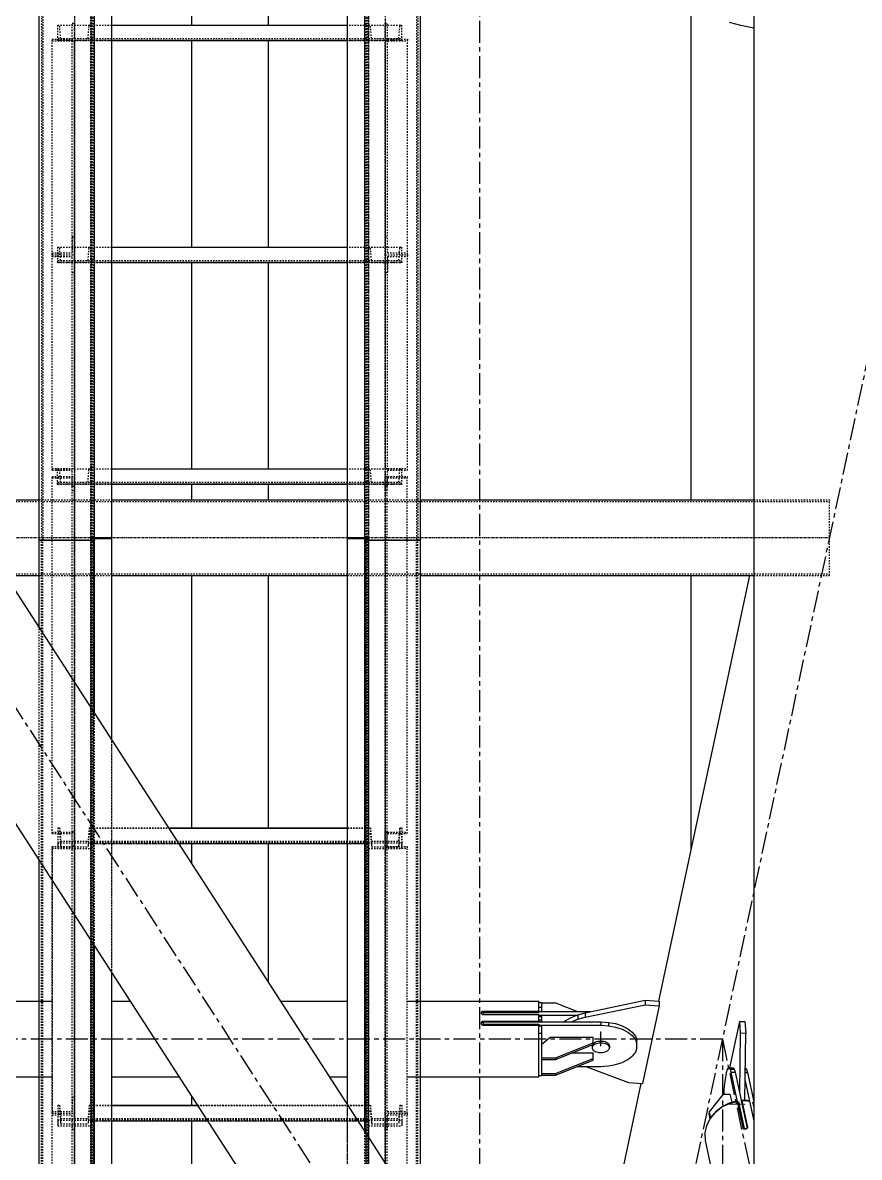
# Model space of a CAD drawing. Header units: millimetres. Extents: x 5143 to 30813, y 232 to 21408.
# Drawn here: x 23090.4 to 23391.9, y 16927.6 to 17336.7 of the extents above; entities that cross this region are included whole.
import ezdxf

# ---------------------------------------------------------------- set-up
doc = ezdxf.new("R2010")
doc.units = ezdxf.units.MM
doc.header["$LTSCALE"] = 0.25
for name, pattern in [('CENTER', [50.8, 31.75, -6.35, 6.35, -6.35]), ('XKITLINE00', [0]), ('XKITLINE02', [4, 2, -2]), ('XKITLINE03', [6, 3, -1, 1, -1])]:
    doc.linetypes.add(name, pattern=pattern)

msp = doc.modelspace()

# ---------------------------------------------------------------- linework, layer by layer
at = {"color": 8, "linetype": 'CENTER'}
for p, q in [((23255, 18543.85), (23255, 16877.2)), ((22900, 17380.27), (23430, 16560.27)), ((23430, 17380.27), (23255, 16560.27)), ((23298.7, 16967.8), (23298.7, 16972.75)), ((23342.5, 16970.27), (22987.5, 16970.27)), ((23342.5, 16970.27), (23342.5, 16150.27)), ((23342.5, 16970.27), (23430, 16560.27)), ((23344.53, 16946.86), (23350.48, 16946.73))]:
    msp.add_line(p, q, dxfattribs=at)
at = {"color": 1, "linetype": 'XKITLINE03'}
for p, q in [((23115, 17151.06), (23115, 17630.24)), ((23214.97, 17630.24), (23214.97, 17151.06)), ((23220.98, 17361.99), (23220.98, 17146.24)), ((23109, 17360), (23109, 17146.24)), ((23227, 17330.28), (23103, 17330.28)), ((23109.02, 17253.03), (23109.02, 17330.11)), ((23221, 17330.11), (23221, 17253.03)), ((23227, 17250.28), (23103, 17250.28)), ((23109.02, 17175.94), (23109.02, 17253.03)), ((23221, 17253.03), (23221, 17175.94)), ((23109, 17044.87), (23109, 17173.03)), ((23220.98, 17173.03), (23220.98, 17044.87)), ((23226.97, 17170.28), (23102.97, 17170.28)), ((22948.9, 17151.06), (23381.07, 17151.06)), ((23109, 17151.1), (23109, 16086.72)), ((23115, 16090.89), (23115, 17151.06)), ((23214.97, 17151.06), (23215, 16090.89)), ((23220.98, 17151.1), (23220.98, 16086.72)), ((23109, 16943.49), (23109, 17039.06)), ((23115, 17040.95), (23115, 17038.91)), ((23115, 17040.73), (23214.98, 17040.73)), ((23214.98, 17038.91), (23214.98, 17040.95)), ((23220.98, 17039.06), (23220.98, 16943.49)), ((23109, 16844.9), (23109, 16943.49)), ((23220.98, 16943.49), (23220.98, 16844.9)), ((23115, 16940.96), (23115, 16938.93)), ((23115, 16940.74), (23214.98, 16940.74)), ((23214.98, 16938.93), (23214.98, 16940.96))]:
    msp.add_line(p, q, dxfattribs=at)
at = {"color": 3, "linetype": 'XKITLINE02'}
for p, q in [((23115.85, 17151.06), (23115.85, 17630.24)), ((23214.12, 17151.06), (23214.12, 17630.24)), ((23115, 17151.06), (23115, 17403.13)), ((23122.5, 17151.06), (23122.5, 17403.13)), ((23207.47, 17151.06), (23207.47, 17403.13)), ((23214.97, 17151.06), (23214.97, 17403.13)), ((23115.45, 17150.24), (23115.45, 17360.74)), ((23213.68, 17150.17), (23213.68, 17361.59)), ((23214.53, 17150.24), (23214.53, 17360.74)), ((23114.92, 17150.18), (23114.92, 17360.21)), ((23215.06, 17150.18), (23215.06, 17360.21)), ((23097.15, 17342.44), (23097.15, 17150.24)), ((23097.68, 17342.97), (23097.68, 17150.18)), ((23232.3, 17342.97), (23232.3, 17150.18)), ((23232.83, 17342.44), (23232.83, 17150.24)), ((23108.22, 17253.67), (23108.22, 17336.51)), ((23108.22, 17336.51), (23109.02, 17336.51)), ((23109.02, 17253.03), (23109.02, 17336.51)), ((23221, 17330.11), (23221, 17336.51)), ((23221, 17336.51), (23221.8, 17336.51)), ((23221.8, 17330.75), (23221.8, 17336.51)), ((23103, 17335.78), (23227, 17335.78)), ((23103, 17335.78), (23122.5, 17335.78)), ((23103, 17330.28), (23103, 17335.78)), ((23103, 17330.28), (23103, 17335.78)), ((23103, 17335.78), (23103.68, 17335.78)), ((23104.06, 17330.98), (23103.68, 17335.78)), ((23113.93, 17330.98), (23114.32, 17335.78)), ((23114.32, 17335.78), (23115, 17335.78)), ((23115, 17330.28), (23115, 17335.78)), ((23215, 17330.28), (23215, 17335.78)), ((23215, 17335.78), (23215.68, 17335.78)), ((23216.06, 17330.98), (23215.68, 17335.78)), ((23225.94, 17330.98), (23226.32, 17335.78)), ((23226.32, 17335.78), (23227, 17335.78)), ((23227, 17330.28), (23227, 17335.78)), ((23227, 17330.28), (23227, 17335.78)), ((23101.02, 17253.03), (23101.02, 17330.75)), ((23101.02, 17330.75), (23108.22, 17330.75)), ((23101.02, 17330.11), (23109.02, 17330.11)), ((23103, 17330.98), (23227, 17330.98)), ((23103, 17330.28), (23227, 17330.28)), ((23103, 17330.28), (23122.5, 17330.28)), ((23103, 17330.28), (23115, 17330.28)), ((23104.06, 17330.98), (23113.93, 17330.98)), ((23215, 17330.28), (23227, 17330.28)), ((23216.06, 17330.98), (23225.94, 17330.98)), ((23221, 17253.03), (23221, 17330.98)), ((23221, 17330.11), (23229, 17330.11)), ((23221.8, 17253.67), (23221.8, 17330.98)), ((23221.8, 17330.75), (23229, 17330.75)), ((23229, 17330.75), (23229, 17330.11)), ((23229, 17253.03), (23229, 17330.75)), ((23108.22, 17259.42), (23109.02, 17259.42)), ((23108.22, 17259.42), (23108.22, 17253.67)), ((23109.02, 17259.42), (23109.02, 17253.03)), ((23221, 17259.42), (23221.8, 17259.42)), ((23103, 17255.78), (23227, 17255.78)), ((23103, 17255.78), (23122.5, 17255.78)), ((23103, 17250.28), (23103, 17255.78)), ((23103, 17250.28), (23103, 17255.78)), ((23103, 17255.78), (23103.68, 17255.78)), ((23104.06, 17250.98), (23103.68, 17255.78)), ((23113.93, 17250.98), (23114.32, 17255.78)), ((23114.32, 17255.78), (23115, 17255.78)), ((23115, 17250.28), (23115, 17255.78)), ((23215, 17250.28), (23215, 17255.78)), ((23215, 17255.78), (23215.68, 17255.78)), ((23216.06, 17250.98), (23215.68, 17255.78)), ((23225.94, 17250.98), (23226.32, 17255.78)), ((23226.32, 17255.78), (23227, 17255.78)), ((23227, 17250.28), (23227, 17255.78)), ((23227, 17250.28), (23227, 17255.78)), ((23101.02, 17253.67), (23108.22, 17253.67)), ((23101.02, 17253.67), (23101.02, 17253.03)), ((23101.02, 17175.3), (23101.02, 17253.03)), ((23101.02, 17253.03), (23109.02, 17253.03)), ((23101.02, 17253.03), (23109.02, 17253.03)), ((23101.02, 17252.39), (23108.22, 17252.39)), ((23103, 17250.98), (23227, 17250.98)), ((23103, 17250.28), (23227, 17250.28)), ((23103, 17250.28), (23122.5, 17250.28)), ((23103, 17250.28), (23115, 17250.28)), ((23104.06, 17250.98), (23113.93, 17250.98)), ((23108.22, 17169.54), (23108.22, 17252.39)), ((23109.02, 17169.54), (23109.02, 17253.03)), ((23215, 17250.28), (23227, 17250.28)), ((23216.06, 17250.98), (23225.94, 17250.98)), ((23221, 17246.63), (23221, 17253.03)), ((23221, 17253.03), (23229, 17253.03)), ((23221, 17253.03), (23229, 17253.03)), ((23221, 17169.54), (23221, 17250.98)), ((23221.8, 17253.67), (23229, 17253.67)), ((23221.8, 17252.39), (23221.8, 17246.63)), ((23221.8, 17252.39), (23229, 17252.39)), ((23221.8, 17169.54), (23221.8, 17252.39)), ((23229, 17253.03), (23229, 17252.39)), ((23229, 17175.3), (23229, 17253.03)), ((23108.22, 17246.63), (23109.02, 17246.63)), ((23221, 17246.63), (23221.8, 17246.63)), ((23101, 17044.38), (23101, 17173.03)), ((23101, 17173.03), (23109, 17173.03)), ((23101, 17172.54), (23108.2, 17172.54)), ((23101.02, 17175.94), (23101.02, 17175.3)), ((23101.02, 17175.94), (23109.02, 17175.94)), ((23101.02, 17175.3), (23108.22, 17175.3)), ((23102.97, 17175.78), (23226.97, 17175.78)), ((23102.97, 17175.78), (23122.5, 17175.78)), ((23102.97, 17170.28), (23102.97, 17175.78)), ((23102.97, 17170.28), (23102.97, 17175.78)), ((23102.97, 17175.78), (23103.65, 17175.78)), ((23104.03, 17170.98), (23103.65, 17175.78)), ((23108.2, 17039.92), (23108.2, 17172.54)), ((23108.22, 17169.54), (23108.22, 17175.3)), ((23109, 17039.92), (23109, 17173.03)), ((23109.02, 17169.54), (23109.02, 17175.94)), ((23113.9, 17170.98), (23114.29, 17175.78)), ((23114.29, 17175.78), (23114.97, 17175.78)), ((23114.97, 17170.28), (23114.97, 17175.78)), ((23214.97, 17170.28), (23214.97, 17175.78)), ((23214.97, 17175.78), (23215.65, 17175.78)), ((23216.03, 17170.98), (23215.65, 17175.78)), ((23220.98, 17168.08), (23220.98, 17173.03)), ((23220.98, 17173.03), (23228.98, 17173.03)), ((23221, 17175.94), (23229, 17175.94)), ((23221.78, 17168.08), (23221.78, 17172.54)), ((23221.78, 17172.54), (23228.98, 17172.54)), ((23221.8, 17175.3), (23229, 17175.3)), ((23225.91, 17170.98), (23226.29, 17175.78)), ((23226.29, 17175.78), (23226.97, 17175.78)), ((23226.97, 17170.28), (23226.97, 17175.78)), ((23226.97, 17170.28), (23226.97, 17175.78)), ((23228.98, 17173.03), (23228.98, 17172.54)), ((23228.98, 17044.38), (23228.98, 17173.03)), ((23102.97, 17170.98), (23226.97, 17170.98)), ((23102.97, 17170.28), (23226.97, 17170.28)), ((23102.97, 17170.28), (23122.5, 17170.28)), ((23102.97, 17170.28), (23114.97, 17170.28)), ((23104.03, 17170.98), (23113.9, 17170.98)), ((23108.22, 17169.54), (23109.02, 17169.54)), ((23214.97, 17170.28), (23226.97, 17170.28)), ((23216.03, 17170.98), (23225.91, 17170.98)), ((23220.98, 17039.92), (23220.98, 17170.98)), ((23221, 17169.54), (23221.8, 17169.54)), ((23221.78, 17039.92), (23221.78, 17171.39)), ((23096.3, 17164.71), (23122.5, 17164.71)), ((23108.2, 17168.08), (23109, 17168.08)), ((23207.47, 17164.71), (23233.68, 17164.71)), ((23220.98, 17168.08), (23221.78, 17168.08)), ((23353.8, 17164.71), (23381.07, 17164.71)), ((23381.07, 17137.41), (23381.07, 17164.71)), ((23381.07, 17164.71), (23381.07, 17164.37)), ((22948.9, 17164.11), (23381.07, 17164.11)), ((23096.3, 17150.24), (23096.3, 17150.17)), ((23096.3, 17150.24), (23097.15, 17150.24)), ((23096.3, 17150.17), (23096.3, 17150.24)), ((23096.3, 17150.24), (23097.15, 17150.24)), ((23097.15, 17150.24), (23097.68, 17150.18)), ((23097.15, 16090.12), (23097.15, 17150.24)), ((23097.15, 17150.24), (23097.68, 17150.18)), ((23097.68, 17150.18), (23114.92, 17150.18)), ((23097.68, 16090.06), (23097.68, 17150.18)), ((23097.68, 17150.18), (23114.92, 17150.18)), ((23114.92, 17150.18), (23115.45, 17150.24)), ((23114.92, 17150.18), (23115.45, 17150.24)), ((23114.92, 16090.06), (23114.92, 17150.18)), ((23115, 16090.89), (23115, 17151.06)), ((23115, 17151.06), (23122.5, 17151.06)), ((23115, 17151.06), (23115, 17150.7)), ((23115, 17151.06), (23116.3, 17151.06)), ((23115, 16090.52), (23115, 17150.7)), ((23115, 17150.7), (23116.3, 17150.7)), ((23115.45, 17150.24), (23116.3, 17150.24)), ((23115.45, 16090.12), (23115.45, 17150.24)), ((23115.45, 17150.24), (23116.3, 17150.24)), ((23115.85, 16090.86), (23115.85, 17151.04)), ((23115.85, 17151.04), (23115.85, 17150.72)), ((23115.85, 17151.04), (23116.3, 17151.04)), ((23115.85, 16090.55), (23115.85, 17150.72)), ((23115.85, 17150.72), (23116.3, 17150.72)), ((23116.3, 17150.24), (23116.3, 17150.17)), ((23116.3, 17150.17), (23116.3, 17150.24)), ((23122.5, 17151.05), (23122.5, 17151.06)), ((23122.5, 17151.06), (23122.5, 17151.05)), ((23122.5, 17150.7), (23122.5, 17150.72)), ((23122.5, 17150.7), (23122.5, 17150.72)), ((23122.5, 16090.87), (23122.5, 17150.72)), ((23207.47, 17150.72), (23207.46, 17150.7)), ((23207.47, 17151.06), (23207.47, 17151.05)), ((23207.47, 17151.06), (23214.97, 17151.06)), ((23207.5, 16090.89), (23207.47, 17151.06)), ((23207.47, 17151.06), (23214.97, 17151.06)), ((23207.5, 16090.54), (23207.47, 17150.72)), ((23207.5, 16090.87), (23207.47, 17150.72)), ((23213.68, 17151.04), (23214.12, 17151.04)), ((23213.68, 17150.72), (23214.12, 17150.73)), ((23213.68, 17150.7), (23214.96, 17150.7)), ((23213.68, 17150.24), (23213.68, 17150.17)), ((23213.68, 17150.24), (23214.53, 17150.24)), ((23213.68, 17150.24), (23213.68, 17150.17)), ((23213.68, 17150.24), (23214.53, 17150.24)), ((23214.12, 17151.04), (23214.12, 17150.73)), ((23214.15, 16090.86), (23214.12, 17151.04)), ((23214.15, 16090.55), (23214.12, 17150.73)), ((23214.53, 17150.24), (23215.06, 17150.18)), ((23214.53, 16090.12), (23214.53, 17150.24)), ((23214.53, 17150.24), (23215.06, 17150.18)), ((23214.97, 17151.06), (23214.96, 17150.7)), ((23215, 16090.52), (23214.96, 17150.7)), ((23215, 16090.89), (23214.97, 17151.06)), ((23215.06, 17150.18), (23232.3, 17150.18)), ((23215.06, 16090.06), (23215.06, 17150.18)), ((23215.06, 17150.18), (23232.3, 17150.18)), ((23232.3, 17150.18), (23232.83, 17150.24)), ((23232.3, 17150.18), (23232.83, 17150.24)), ((23232.3, 16090.06), (23232.3, 17150.18)), ((23232.83, 17150.24), (23233.68, 17150.24)), ((23232.83, 16090.12), (23232.83, 17150.24)), ((23232.83, 17150.24), (23233.68, 17150.24)), ((23233.68, 17150.24), (23233.68, 17150.17)), ((23233.68, 17150.17), (23233.68, 17150.24)), ((22948.9, 17138.01), (23381.07, 17138.01)), ((23096.3, 17137.41), (23122.5, 17137.41)), ((23207.47, 17137.41), (23233.68, 17137.41)), ((23353.8, 17137.41), (23381.07, 17137.41)), ((23096.3, 17034.66), (23096.3, 17118.52)), ((23116.3, 17003.71), (23116.3, 17087.58)), ((23122.5, 16994.12), (23122.5, 17077.99)), ((23103, 17046.44), (23103.68, 17046.44)), ((23103, 17046.44), (23103, 17040.95)), ((23103, 17046.44), (23103, 17044.41)), ((23103.68, 17046.44), (23104.06, 17041.64)), ((23103.68, 17046.44), (23103.68, 17044.41)), ((23114.32, 17046.44), (23113.93, 17041.64)), ((23114.32, 17046.44), (23115, 17046.44)), ((23114.32, 17046.44), (23114.32, 17044.41)), ((23115, 17040.73), (23115, 17046.44)), ((23115, 17046.44), (23142.89, 17046.44)), ((23115, 17046.44), (23115, 17040.95)), ((23115, 17046.44), (23115, 17044.41)), ((23115, 17046.43), (23142.89, 17046.43)), ((23115, 17046.24), (23143.02, 17046.24)), ((23115, 17046.23), (23143.03, 17046.23)), ((23207.47, 17046.44), (23214.98, 17046.44)), ((23207.47, 17046.43), (23214.98, 17046.43)), ((23207.47, 17046.24), (23214.98, 17046.24)), ((23207.47, 17046.23), (23214.98, 17046.23)), ((23214.98, 17040.73), (23214.98, 17046.44)), ((23214.98, 17046.44), (23214.98, 17044.41)), ((23214.98, 17046.44), (23214.98, 17040.95)), ((23214.98, 17046.44), (23215.66, 17046.44)), ((23215.66, 17046.44), (23215.66, 17044.41)), ((23215.66, 17046.44), (23216.04, 17041.64)), ((23225.92, 17041.64), (23226.3, 17046.44)), ((23226.3, 17046.44), (23226.3, 17044.41)), ((23226.3, 17046.44), (23226.98, 17046.44)), ((23226.98, 17046.44), (23226.98, 17044.41)), ((23226.98, 17046.44), (23226.98, 17040.95)), ((23101, 17044.87), (23109, 17044.87)), ((23101, 17044.38), (23108.2, 17044.38)), ((23103, 17044.41), (23103.68, 17044.41)), ((23103, 17044.41), (23103, 17038.91)), ((23103.68, 17044.41), (23104.06, 17039.61)), ((23104.06, 17041.64), (23113.93, 17041.64)), ((23104.06, 17041.64), (23104.06, 17039.61)), ((23108.2, 16944.08), (23108.2, 17044.96)), ((23108.2, 17044.96), (23109, 17044.96)), ((23109, 16943.49), (23109, 17044.96)), ((23114.32, 17044.41), (23113.93, 17039.61)), ((23113.93, 17041.64), (23113.93, 17039.61)), ((23114.32, 17044.41), (23115, 17044.41)), ((23115, 17044.41), (23115, 17038.91)), ((23115, 17041.63), (23214.98, 17041.63)), ((23214.98, 17044.41), (23214.98, 17038.91)), ((23214.98, 17044.41), (23215.66, 17044.41)), ((23215.66, 17044.41), (23216.04, 17039.61)), ((23216.04, 17041.64), (23216.04, 17039.61)), ((23216.04, 17041.64), (23225.92, 17041.64)), ((23220.98, 17039.06), (23220.98, 17044.96)), ((23220.98, 17044.96), (23221.78, 17044.96)), ((23220.98, 16943.49), (23220.98, 17044.96)), ((23220.98, 17044.87), (23228.98, 17044.87)), ((23221.78, 17039.65), (23221.78, 17044.96)), ((23221.78, 16944.08), (23221.78, 17044.96)), ((23221.78, 17044.38), (23228.98, 17044.38)), ((23225.92, 17039.61), (23226.3, 17044.41)), ((23225.92, 17041.64), (23225.92, 17039.61)), ((23226.3, 17044.41), (23226.98, 17044.41)), ((23226.98, 17038.91), (23226.98, 17044.41)), ((23101, 16943.49), (23101, 17039.65)), ((23101, 17039.65), (23101, 16944.08)), ((23101, 17039.65), (23108.2, 17039.65)), ((23101, 17039.06), (23109, 17039.06)), ((23103, 17040.95), (23115, 17040.95)), ((23103, 17040.95), (23103, 17038.91)), ((23103, 17038.91), (23115, 17038.91)), ((23104.06, 17039.61), (23113.93, 17039.61)), ((23108.2, 17039.92), (23109, 17039.92)), ((23115, 17041.45), (23214.98, 17041.45)), ((23115, 17040.95), (23214.98, 17040.95)), ((23115, 17040.95), (23115, 17038.91)), ((23115, 17040.73), (23146.58, 17040.73)), ((23207.47, 17040.73), (23214.98, 17040.73)), ((23214.98, 17040.95), (23214.98, 17038.91)), ((23214.98, 17040.95), (23226.98, 17040.95)), ((23214.98, 17038.91), (23226.98, 17038.91)), ((23216.04, 17039.61), (23225.92, 17039.61)), ((23220.98, 17039.92), (23221.78, 17039.92)), ((23220.98, 17039.06), (23228.98, 17039.06)), ((23221.78, 17039.65), (23228.98, 17039.65)), ((23226.98, 17040.95), (23226.98, 17038.91)), ((23228.98, 17039.65), (23228.98, 17039.06)), ((23228.98, 16943.49), (23228.98, 17039.65)), ((23108.2, 16949.4), (23109, 16949.4)), ((23108.2, 16949.4), (23108.2, 16944.08)), ((23220.98, 16949.4), (23221.78, 16949.4)), ((23101, 16944.08), (23108.2, 16944.08)), ((23101, 16844.33), (23101, 16943.49)), ((23101, 16943.49), (23109, 16943.49)), ((23101, 16943.49), (23109, 16943.49)), ((23103, 16946.46), (23103.68, 16946.46)), ((23103, 16946.46), (23103, 16940.96)), ((23103, 16946.46), (23103, 16944.42)), ((23103, 16944.42), (23103.68, 16944.42)), ((23103, 16944.42), (23103, 16938.93)), ((23103.68, 16946.46), (23104.06, 16941.66)), ((23103.68, 16946.46), (23103.68, 16944.42)), ((23103.68, 16944.42), (23104.06, 16939.63)), ((23109, 16839.18), (23109, 16943.49)), ((23114.32, 16946.46), (23113.93, 16941.66)), ((23114.32, 16944.42), (23113.93, 16939.63)), ((23114.32, 16946.46), (23115, 16946.46)), ((23114.32, 16946.46), (23114.32, 16944.42)), ((23114.32, 16944.42), (23115, 16944.42)), ((23115, 16940.74), (23115, 16946.46)), ((23115, 16946.46), (23122.5, 16946.46)), ((23115, 16946.46), (23115, 16940.96)), ((23115, 16946.46), (23115, 16944.42)), ((23115, 16946.45), (23122.5, 16946.45)), ((23115, 16946.25), (23122.5, 16946.25)), ((23115, 16946.24), (23122.5, 16946.24)), ((23115, 16944.42), (23115, 16938.93)), ((23153.3, 16946.46), (23214.98, 16946.46)), ((23153.31, 16946.45), (23214.98, 16946.45)), ((23153.44, 16946.25), (23214.98, 16946.25)), ((23153.44, 16946.24), (23214.98, 16946.24)), ((23207.47, 16862.65), (23207.47, 16946.52)), ((23214.98, 16940.74), (23214.98, 16946.46)), ((23214.98, 16946.46), (23214.98, 16944.42)), ((23214.98, 16946.46), (23214.98, 16940.96)), ((23214.98, 16946.46), (23215.66, 16946.46)), ((23214.98, 16944.42), (23214.98, 16938.93)), ((23214.98, 16944.42), (23215.66, 16944.42)), ((23215.66, 16946.46), (23215.66, 16944.42)), ((23215.66, 16946.46), (23216.04, 16941.66)), ((23215.66, 16944.42), (23216.04, 16939.63)), ((23220.98, 16937.77), (23220.98, 16943.49)), ((23220.98, 16943.49), (23228.98, 16943.49)), ((23220.98, 16943.49), (23228.98, 16943.49)), ((23221.78, 16944.08), (23228.98, 16944.08)), ((23226.3, 16946.46), (23225.92, 16941.66)), ((23226.3, 16944.42), (23225.92, 16939.63)), ((23226.3, 16946.46), (23226.3, 16944.42)), ((23226.3, 16946.46), (23226.98, 16946.46)), ((23226.3, 16944.42), (23226.98, 16944.42)), ((23226.98, 16946.46), (23226.98, 16944.42)), ((23226.98, 16946.46), (23226.98, 16940.96)), ((23226.98, 16944.42), (23226.98, 16938.93)), ((23228.98, 16943.49), (23228.98, 16942.92)), ((23228.98, 16844.33), (23228.98, 16943.49)), ((23101, 16942.92), (23108.2, 16942.92)), ((23103, 16940.96), (23115, 16940.96)), ((23103, 16940.96), (23103, 16938.93)), ((23104.06, 16941.66), (23113.93, 16941.66)), ((23104.06, 16941.66), (23104.06, 16939.63)), ((23104.06, 16939.63), (23113.93, 16939.63)), ((23108.2, 16839.18), (23108.2, 16942.92)), ((23113.93, 16941.66), (23113.93, 16939.63)), ((23115, 16941.64), (23214.98, 16941.64)), ((23115, 16941.46), (23214.98, 16941.46)), ((23115, 16940.96), (23214.98, 16940.96)), ((23115, 16940.96), (23115, 16938.93)), ((23115, 16940.74), (23122.5, 16940.74)), ((23157, 16940.74), (23214.98, 16940.74)), ((23214.98, 16940.96), (23214.98, 16938.93)), ((23214.98, 16940.96), (23226.98, 16940.96)), ((23216.04, 16941.66), (23216.04, 16939.63)), ((23216.04, 16941.66), (23225.92, 16941.66)), ((23216.04, 16939.63), (23225.92, 16939.63)), ((23220.98, 16839.18), (23220.98, 16941.4)), ((23221.78, 16942.92), (23221.78, 16937.77)), ((23221.78, 16942.92), (23228.98, 16942.92)), ((23221.78, 16839.18), (23221.78, 16942.92)), ((23225.92, 16941.66), (23225.92, 16939.63)), ((23226.98, 16940.96), (23226.98, 16938.93)), ((23103, 16938.93), (23115, 16938.93)), ((23108.2, 16937.77), (23109, 16937.77)), ((23213.68, 16853.05), (23213.68, 16936.92)), ((23214.98, 16938.93), (23226.98, 16938.93)), ((23220.98, 16937.77), (23221.78, 16937.77))]:
    msp.add_line(p, q, dxfattribs=at)
at = {"color": 7, "linetype": 'XKITLINE00'}
for p, q in [((23116.3, 17150.17), (23116.3, 17357.43)), ((23122.5, 17151.06), (23122.5, 17357.43)), ((23207.47, 17151.06), (23207.47, 17357.43)), ((23213.68, 17150.17), (23213.68, 17357.43)), ((23096.3, 17150.17), (23096.3, 17341.59)), ((23233.68, 17150.17), (23233.68, 17341.59)), ((23122.5, 17335.78), (23207.47, 17335.78)), ((23122.5, 17330.28), (23207.47, 17330.28)), ((23122.5, 17255.78), (23207.47, 17255.78)), ((23122.5, 17250.28), (23207.47, 17250.28)), ((23122.5, 17175.78), (23207.47, 17175.78)), ((23122.5, 17170.28), (23207.47, 17170.28)), ((23066.44, 17164.71), (23096.3, 17164.71)), ((23122.5, 17164.71), (23207.47, 17164.71)), ((23233.68, 17164.71), (23353.8, 17164.71)), ((23096.3, 17150.17), (23116.3, 17150.17)), ((23096.3, 17118.52), (23096.3, 17150.17)), ((23096.3, 17150.17), (23116.3, 17150.17)), ((23116.3, 17151.06), (23122.5, 17151.06)), ((23116.3, 17151.04), (23122.5, 17151.05)), ((23116.3, 17150.72), (23122.5, 17150.72)), ((23116.3, 17150.7), (23122.5, 17150.7)), ((23116.3, 17087.58), (23116.3, 17150.17)), ((23122.5, 17150.72), (23122.5, 17151.05)), ((23122.5, 17077.99), (23122.5, 17150.7)), ((23207.46, 17150.7), (23213.68, 17150.7)), ((23207.47, 16946.52), (23207.46, 17150.7)), ((23207.47, 17151.06), (23213.68, 17151.06)), ((23207.47, 17151.05), (23213.68, 17151.04)), ((23207.47, 17150.72), (23207.47, 17151.05)), ((23207.47, 17150.72), (23213.68, 17150.72)), ((23213.68, 17150.17), (23233.68, 17150.17)), ((23213.68, 16936.92), (23213.68, 17150.17)), ((23213.68, 17150.17), (23233.68, 17150.17)), ((23233.68, 16905.97), (23233.68, 17150.17)), ((23084.09, 17137.41), (23096.3, 17137.41)), ((23122.5, 17137.41), (23207.47, 17137.41)), ((23233.68, 17137.41), (23353.8, 17137.41)), ((23142.89, 17046.44), (23207.47, 17046.44)), ((23142.89, 17046.43), (23207.47, 17046.43)), ((23143.02, 17046.24), (23207.47, 17046.24)), ((23143.03, 17046.23), (23207.47, 17046.23)), ((23146.58, 17040.73), (23207.47, 17040.73)), ((23096.3, 16583.12), (23096.3, 17034.66)), ((23116.3, 16583.12), (23116.3, 17003.71)), ((23122.5, 16583.12), (23122.5, 16994.12)), ((23122.5, 16946.46), (23153.3, 16946.46)), ((23122.5, 16946.45), (23153.31, 16946.45)), ((23122.5, 16946.25), (23153.44, 16946.25)), ((23122.5, 16946.24), (23153.44, 16946.24)), ((23122.5, 16940.74), (23157, 16940.74))]:
    msp.add_line(p, q, dxfattribs=at)
at = {"color": 8, "linetype": 'XKITLINE00'}
for p, q in [((23151.2, 17353.8), (23151.2, 17335.78)), ((23178.8, 17353.8), (23178.8, 17335.78)), ((23331.2, 17346.28), (23331.2, 17164.71)), ((23353.8, 17344.48), (23353.8, 16774.54)), ((23344.98, 17336.85), (23348.59, 17335.91)), ((23348.59, 17335.91), (23352.65, 17335.02)), ((23352.65, 17335.02), (23353.8, 17334.81)), ((23151.2, 17330.28), (23151.2, 17255.78)), ((23178.8, 17330.28), (23178.8, 17255.78)), ((23151.2, 17250.28), (23151.2, 17175.78)), ((23178.8, 17250.28), (23178.8, 17175.78)), ((23151.2, 17170.28), (23151.2, 17164.71)), ((23178.8, 17170.28), (23178.8, 17164.71)), ((23068.14, 17162.09), (23299.82, 16803.64)), ((23030.17, 17136.91), (23261.85, 16778.46)), ((23151.2, 17137.41), (23151.2, 17046.44)), ((23178.8, 17137.41), (23178.8, 17046.44)), ((23352.26, 17137.41), (23319.5, 16983.91)), ((23331.2, 17137.41), (23331.2, 17038.72)), ((23151.2, 17040.73), (23151.2, 17033.59)), ((23178.8, 17040.73), (23178.8, 16990.89)), ((23293.08, 16979.74), (23314.72, 16984.23)), ((23314.72, 16984.23), (23319.68, 16983.89)), ((23314.72, 16984.23), (23314.72, 16982.58)), ((23053.6, 16983.89), (23101, 16983.89)), ((23114.71, 16983.89), (23115, 16983.89)), ((23122.5, 16983.89), (23129.11, 16983.89)), ((23183.32, 16983.89), (23207.47, 16983.89)), ((23214.97, 16983.89), (23215.26, 16983.89)), ((23228.98, 16983.89), (23276.4, 16983.89)), ((23255.71, 16980.08), (23255.9, 16980.22)), ((23255.9, 16980.22), (23256.13, 16980.3)), ((23256.13, 16980.3), (23256.4, 16980.34)), ((23256.4, 16980.34), (23256.4, 16980)), ((23256.4, 16980.34), (23276.4, 16980.34)), ((23276.4, 16980.15), (23276.4, 16983.89)), ((23276.4, 16983.47), (23277.4, 16983.47)), ((23276.4, 16981.71), (23277.4, 16981.71)), ((23276.4, 16980.15), (23295.04, 16980.15)), ((23276.4, 16980.15), (23276.4, 16979.78)), ((23277.4, 16983.47), (23277.4, 16983.43)), ((23277.4, 16983.43), (23277.4, 16982.84)), ((23277.4, 16983.28), (23282.4, 16983.28)), ((23277.4, 16980.15), (23277.4, 16982.84)), ((23282.4, 16983.28), (23290.28, 16980.15)), ((23293.08, 16978.09), (23314.72, 16982.58)), ((23319.68, 16982.24), (23313.7, 16954.21)), ((23314.72, 16982.58), (23319.68, 16982.24)), ((23319.68, 16983.89), (23319.68, 16982.24)), ((23255.59, 16979.9), (23255.55, 16979.7)), ((23255.55, 16979.7), (23255.59, 16979.5)), ((23255.59, 16976.22), (23255.55, 16975.98)), ((23255.71, 16980.08), (23255.59, 16979.9)), ((23255.71, 16979.74), (23255.59, 16979.56)), ((23255.59, 16979.5), (23255.71, 16979.32)), ((23255.71, 16976.43), (23255.59, 16976.22)), ((23255.71, 16976.09), (23255.59, 16975.88)), ((23255.71, 16979.74), (23255.86, 16979.86)), ((23255.71, 16979.32), (23255.9, 16979.17)), ((23255.71, 16976.43), (23255.9, 16976.6)), ((23255.71, 16976.09), (23255.9, 16976.26)), ((23255.86, 16979.86), (23255.9, 16979.88)), ((23255.9, 16979.88), (23256.13, 16979.95)), ((23255.9, 16979.17), (23256.13, 16979.08)), ((23255.9, 16976.6), (23256.13, 16976.7)), ((23255.9, 16976.26), (23256.13, 16976.36)), ((23256.13, 16979.95), (23256.4, 16979.98)), ((23256.13, 16979.08), (23256.4, 16979.05)), ((23256.13, 16976.7), (23256.4, 16976.74)), ((23256.13, 16976.7), (23256.13, 16976.36)), ((23256.13, 16976.36), (23256.4, 16976.4)), ((23256.4, 16980), (23276.4, 16980)), ((23256.4, 16979.05), (23256.4, 16980)), ((23256.4, 16979.78), (23276.4, 16979.78)), ((23256.4, 16979.05), (23276.4, 16979.05)), ((23256.4, 16976.74), (23256.4, 16976.44)), ((23256.4, 16976.74), (23276.4, 16976.74)), ((23256.4, 16976.44), (23298.7, 16976.44)), ((23256.4, 16975.22), (23256.4, 16976.44)), ((23276.4, 16976.74), (23276.4, 16979.05)), ((23276.4, 16978.91), (23290.12, 16978.91)), ((23276.4, 16978.87), (23277.4, 16978.87)), ((23276.4, 16978.33), (23277.4, 16978.33)), ((23276.4, 16977.17), (23277.4, 16977.17)), ((23276.4, 16976.74), (23276.4, 16976.44)), ((23276.4, 16976.56), (23276.4, 16976.44)), ((23276.4, 16976.56), (23277.4, 16976.56)), ((23277.4, 16977.76), (23277.4, 16978.87)), ((23277.4, 16976.44), (23277.4, 16977.76)), ((23285.48, 16976.44), (23285.91, 16976.81)), ((23285.91, 16976.81), (23287.97, 16978.03)), ((23287.97, 16978.03), (23290.38, 16979.02)), ((23288.1, 16976.44), (23290.38, 16977.37)), ((23290.38, 16979.02), (23293.08, 16979.74)), ((23290.38, 16979.02), (23290.38, 16977.37)), ((23290.38, 16977.37), (23293.08, 16978.09)), ((23293.08, 16979.74), (23293.08, 16978.09)), ((23298.7, 16976.44), (23301.42, 16976.27)), ((23298.7, 16976.44), (23298.7, 16975.2)), ((23301.42, 16976.27), (23304.02, 16975.8)), ((23301.42, 16976.27), (23301.42, 16975.04)), ((23348.66, 16976.58), (23345.14, 16959.91)), ((23348.66, 16976.58), (23350.64, 16976.54)), ((23348.66, 16976.58), (23348.93, 16972.44)), ((23350.64, 16976.54), (23350.91, 16972.4)), ((23255.55, 16975.98), (23255.59, 16975.75)), ((23255.59, 16975.88), (23255.58, 16975.82)), ((23255.59, 16975.75), (23255.71, 16975.54)), ((23255.71, 16975.54), (23255.9, 16975.37)), ((23255.9, 16975.37), (23256.13, 16975.28)), ((23256.13, 16975.28), (23256.4, 16975.22)), ((23256.4, 16975.57), (23276.4, 16975.57)), ((23256.4, 16975.22), (23276.4, 16975.22)), ((23276.4, 16975.57), (23276.4, 16975.22)), ((23276.4, 16956.66), (23276.4, 16975.22)), ((23276.4, 16975.2), (23298.7, 16975.2)), ((23276.4, 16974.99), (23277.4, 16974.99)), ((23276.4, 16972.37), (23277.4, 16972.37)), ((23277.4, 16969.66), (23277.4, 16974.99)), ((23298.7, 16975.2), (23301.42, 16975.04)), ((23301.42, 16975.04), (23304.02, 16974.56)), ((23304.02, 16975.8), (23306.4, 16975.02)), ((23304.02, 16974.56), (23306.4, 16973.79)), ((23306.4, 16975.02), (23308.43, 16973.99)), ((23306.4, 16973.79), (23308.43, 16972.75)), ((23308.43, 16973.99), (23310.04, 16972.74)), ((23308.43, 16972.75), (23310.04, 16971.5)), ((23310.04, 16972.74), (23311.15, 16971.32)), ((23348.93, 16972.44), (23348.66, 16950.87)), ((23348.93, 16972.44), (23350.91, 16972.4)), ((23350.61, 16948.2), (23350.91, 16972.4)), ((23277.4, 16968.43), (23280.4, 16970.91)), ((23277.4, 16963.49), (23277.4, 16969.66)), ((23280.4, 16970.91), (23295.9, 16970.91)), ((23282.4, 16963.48), (23295.9, 16968.84)), ((23282.4, 16962.91), (23295.9, 16968.28)), ((23295.64, 16968.1), (23295.6, 16967.8)), ((23295.69, 16968.19), (23295.64, 16968.1)), ((23296.01, 16968.01), (23295.78, 16967.74)), ((23295.9, 16968.28), (23295.9, 16970.91)), ((23296.01, 16968.67), (23295.9, 16968.53)), ((23296.01, 16968.67), (23296.32, 16968.92)), ((23296.01, 16968.01), (23296.32, 16968.26)), ((23296.32, 16968.92), (23296.7, 16969.14)), ((23296.32, 16968.26), (23296.7, 16968.48)), ((23296.7, 16969.14), (23297.15, 16969.32)), ((23296.7, 16968.48), (23297.15, 16968.66)), ((23297.15, 16969.32), (23297.63, 16969.44)), ((23297.15, 16968.66), (23297.63, 16968.78)), ((23297.63, 16969.44), (23298.16, 16969.52)), ((23297.63, 16968.78), (23298.16, 16968.86)), ((23298.16, 16969.52), (23298.7, 16969.55)), ((23298.16, 16968.86), (23298.7, 16968.89)), ((23298.7, 16969.55), (23298.7, 16968.89)), ((23298.7, 16969.55), (23299.23, 16969.52)), ((23298.7, 16968.89), (23299.23, 16968.86)), ((23299.23, 16969.52), (23299.76, 16969.44)), ((23299.23, 16968.86), (23299.76, 16968.78)), ((23299.76, 16969.44), (23300.25, 16969.32)), ((23299.76, 16968.78), (23300.25, 16968.66)), ((23300.25, 16969.32), (23300.69, 16969.14)), ((23300.25, 16968.66), (23300.69, 16968.48)), ((23300.69, 16969.14), (23301.07, 16968.92)), ((23300.69, 16968.48), (23301.07, 16968.26)), ((23301.07, 16968.92), (23301.38, 16968.67)), ((23301.07, 16968.26), (23301.38, 16968.01)), ((23301.38, 16968.67), (23301.61, 16968.4)), ((23301.38, 16968.01), (23301.61, 16967.74)), ((23301.61, 16968.4), (23301.75, 16968.1)), ((23301.75, 16968.1), (23301.8, 16967.8)), ((23310.04, 16971.5), (23311.15, 16970.09)), ((23311.15, 16971.32), (23311.72, 16969.81)), ((23311.15, 16970.09), (23311.72, 16968.57)), ((23311.72, 16967.03), (23311.72, 16969.81)), ((23288.29, 16965.26), (23295.9, 16965.26)), ((23295.6, 16967.8), (23295.6, 16967.14)), ((23295.64, 16967.44), (23295.6, 16967.14)), ((23295.6, 16967.14), (23295.64, 16966.83)), ((23295.78, 16967.74), (23295.64, 16967.44)), ((23295.64, 16966.83), (23295.78, 16966.54)), ((23295.78, 16966.54), (23296.01, 16966.26)), ((23295.9, 16962.63), (23295.9, 16965.26)), ((23296.01, 16966.26), (23296.32, 16966.01)), ((23296.32, 16966.01), (23296.7, 16965.8)), ((23296.7, 16965.8), (23297.15, 16965.62)), ((23297.15, 16965.62), (23297.63, 16965.49)), ((23297.63, 16965.49), (23298.16, 16965.41)), ((23298.16, 16965.41), (23298.7, 16965.39)), ((23298.7, 16965.39), (23299.23, 16965.41)), ((23299.23, 16965.41), (23299.76, 16965.49)), ((23299.76, 16965.49), (23300.25, 16965.62)), ((23300.25, 16965.62), (23300.69, 16965.8)), ((23300.69, 16965.8), (23301.07, 16966.01)), ((23301.07, 16966.01), (23301.38, 16966.26)), ((23301.61, 16966.54), (23301.38, 16966.26)), ((23301.61, 16967.74), (23301.75, 16967.44)), ((23301.75, 16966.83), (23301.61, 16966.54)), ((23301.75, 16967.44), (23301.8, 16967.14)), ((23301.8, 16967.14), (23301.75, 16966.83)), ((23301.8, 16967.8), (23301.8, 16967.14)), ((23308.43, 16962.85), (23310.04, 16964.1)), ((23311.15, 16965.51), (23310.04, 16964.1)), ((23311.72, 16967.03), (23311.15, 16965.51)), ((23277.4, 16963.49), (23277.4, 16963.48)), ((23277.4, 16963.48), (23282.4, 16963.48)), ((23277.4, 16963.48), (23277.4, 16963.45)), ((23277.4, 16957.29), (23277.4, 16963.45)), ((23277.4, 16962.91), (23282.4, 16962.91)), ((23277.4, 16962.78), (23277.55, 16962.91)), ((23282.4, 16963.48), (23282.4, 16962.91)), ((23282.4, 16957.83), (23295.9, 16963.19)), ((23282.4, 16957.27), (23295.9, 16962.63)), ((23290.28, 16960.4), (23298.7, 16960.4)), ((23293.31, 16960.4), (23308.73, 16954.54)), ((23298.7, 16960.4), (23301.42, 16960.56)), ((23301.42, 16960.56), (23304.02, 16961.04)), ((23304.02, 16961.04), (23306.4, 16961.81)), ((23306.4, 16961.81), (23308.43, 16962.85)), ((23344.6, 16959.85), (23344.24, 16959.22)), ((23344.6, 16959.85), (23344.95, 16959.92)), ((23344.95, 16959.92), (23346.44, 16959.88)), ((23344.95, 16959.92), (23345.29, 16959.41)), ((23346.44, 16959.88), (23346.77, 16959.38)), ((23350.76, 16959.79), (23350.9, 16959.78)), ((23350.9, 16959.78), (23351.23, 16959.28)), ((23053.6, 16956.66), (23101, 16956.66)), ((23114.71, 16956.66), (23115, 16956.66)), ((23122.5, 16956.66), (23146.71, 16956.66)), ((23200.92, 16956.66), (23207.47, 16956.66)), ((23214.97, 16956.66), (23215.26, 16956.66)), ((23228.98, 16956.66), (23276.4, 16956.66)), ((23276.4, 16957.08), (23277.4, 16957.08)), ((23277.4, 16957.83), (23282.4, 16957.83)), ((23277.4, 16957.29), (23277.4, 16957.27)), ((23277.4, 16957.27), (23282.4, 16957.27)), ((23277.4, 16957.27), (23277.4, 16957.08)), ((23282.4, 16957.83), (23282.4, 16957.27)), ((23343.58, 16956.39), (23343.31, 16954.31)), ((23343.9, 16958.05), (23343.58, 16956.39)), ((23344.24, 16959.22), (23343.9, 16958.05)), ((23345.29, 16959.41), (23346.77, 16959.38)), ((23345.29, 16959.41), (23345.59, 16958.35)), ((23345.59, 16958.35), (23347.07, 16958.32)), ((23345.59, 16958.35), (23347.87, 16947.66)), ((23346.77, 16959.38), (23347.07, 16958.32)), ((23347.07, 16958.32), (23351.39, 16938.1)), ((23350.74, 16958.24), (23351.54, 16958.22)), ((23350.75, 16959.29), (23351.23, 16959.28)), ((23351.23, 16959.28), (23351.54, 16958.22)), ((23351.54, 16958.22), (23353.8, 16947.64)), ((23313.17, 16954.24), (23285.69, 16825.5)), ((23308.73, 16954.54), (23313.7, 16954.21)), ((23343.09, 16951.91), (23343, 16950.39)), ((23343.31, 16954.31), (23343.09, 16951.91)), ((23350.7, 16955.2), (23352.26, 16947.91)), ((23151.2, 16949.72), (23151.2, 16946.46)), ((23342.78, 16950.4), (23337.72, 16944.07)), ((23342.78, 16950.4), (23345.26, 16950.34)), ((23344.91, 16947.02), (23347.79, 16947.82)), ((23345.04, 16947.21), (23347.65, 16947.95)), ((23345.26, 16950.34), (23345.88, 16947.45)), ((23347.65, 16947.95), (23347.68, 16947.8)), ((23347.79, 16947.82), (23349.83, 16938.23)), ((23347.87, 16947.66), (23347.86, 16947.5)), ((23347.87, 16947.66), (23348.32, 16947.65)), ((23347.87, 16947.44), (23348.32, 16947.65)), ((23348.32, 16947.65), (23350.37, 16938.06)), ((23349.28, 16947.99), (23349.34, 16947.99)), ((23349.36, 16948.17), (23349.32, 16947.78)), ((23349.36, 16948.17), (23350.06, 16948.2)), ((23349.36, 16948.17), (23349.46, 16947.69)), ((23349.46, 16947.69), (23349.43, 16947.3)), ((23349.49, 16947.97), (23349.44, 16947.44)), ((23349.44, 16947.44), (23351.43, 16938.13)), ((23349.49, 16947.97), (23350.89, 16948.08)), ((23349.49, 16947.97), (23351.53, 16938.38)), ((23350.06, 16948.2), (23350.75, 16948.21)), ((23350.06, 16948.2), (23350.1, 16948.02)), ((23350.75, 16948.21), (23351.45, 16948.17)), ((23350.89, 16948.08), (23352.26, 16947.91)), ((23351.45, 16948.17), (23351.48, 16948)), ((23351.45, 16948.17), (23352.14, 16948.11)), ((23352.14, 16948.11), (23352.18, 16947.92)), ((23352.26, 16947.91), (23353.8, 16940.73)), ((23353.26, 16950.17), (23353.69, 16950.16)), ((23353.37, 16947.54), (23353.8, 16945.55)), ((23353.37, 16947.54), (23353.8, 16947.53)), ((23353.37, 16947.54), (23353.8, 16947.3)), ((23353.69, 16950.16), (23353.8, 16950.07)), ((23353.8, 16947.78), (23353.79, 16947.68)), ((23337.72, 16944.07), (23337.64, 16943.19)), ((23337.72, 16944.07), (23338.22, 16941.74)), ((23339.89, 16943.8), (23338.07, 16941.57)), ((23339.74, 16943.62), (23338.77, 16942.54)), ((23339.89, 16943.8), (23342.21, 16945.65)), ((23340.5, 16944.45), (23339.96, 16943.85)), ((23340.5, 16944.45), (23342.62, 16946.03)), ((23342.21, 16945.65), (23344.91, 16947.02)), ((23342.62, 16946.03), (23345.04, 16947.21)), ((23345.04, 16947.21), (23345.07, 16947.07)), ((23151.2, 16940.74), (23151.2, 16877.2)), ((23338.07, 16941.57), (23336.84, 16939.06)), ((23337.64, 16943.19), (23338.01, 16941.44)), ((23338.77, 16942.54), (23338.5, 16942.09)), ((23336.84, 16939.06), (23336.25, 16936.4)), ((23336.25, 16936.4), (23336.35, 16933.73)), ((23349.83, 16938.23), (23349.92, 16938.13)), ((23349.92, 16938.13), (23350.05, 16938.02)), ((23350.05, 16938.02), (23350.25, 16937.94)), ((23350.18, 16937.97), (23350.37, 16938.06)), ((23350.25, 16937.94), (23350.5, 16937.9)), ((23350.37, 16938.06), (23351.28, 16938.04)), ((23350.5, 16937.9), (23350.77, 16937.9)), ((23350.77, 16937.9), (23351.03, 16937.94)), ((23351.03, 16937.94), (23351.25, 16938.02)), ((23351.25, 16938.02), (23351.42, 16938.13)), ((23351.38, 16938.33), (23351.37, 16938.19)), ((23351.52, 16938.25), (23351.42, 16938.13)), ((23351.53, 16938.38), (23351.52, 16938.25)), ((23336.35, 16933.73), (23353.8, 16851.98))]:
    msp.add_line(p, q, dxfattribs=at)
at = {"color": 1, "linetype": 'XKITLINE00'}
for centre in [(23103, 17330.28), (23109.02, 17330.11), (23115, 17330.28), (23215, 17330.28), (23221, 17330.11), (23227, 17330.28), (23103, 17250.28), (23109.02, 17253.03), (23109.02, 17253.03), (23115, 17250.28), (23215, 17250.28), (23221, 17253.03), (23221, 17253.03), (23227, 17250.28), (23109, 17173.03), (23109.02, 17175.94), (23220.98, 17173.03), (23221, 17175.94), (23102.97, 17170.28), (23114.97, 17170.28), (23214.97, 17170.28), (23226.97, 17170.28), (23109, 17151.1), (23115, 17151.06), (23115, 17151.06), (23214.97, 17151.06), (23214.97, 17151.06), (23220.98, 17151.1), (23381.07, 17151.06), (23109, 17146.24), (23220.98, 17146.24), (23109, 17044.87), (23220.98, 17044.87), (23109, 17039.06), (23115, 17040.95), (23115, 17040.73), (23115, 17038.91), (23214.98, 17040.95), (23214.98, 17040.73), (23214.98, 17038.91), (23220.98, 17039.06), (23109, 16943.49), (23109, 16943.49), (23220.98, 16943.49), (23220.98, 16943.49), (23115, 16940.96), (23115, 16940.74), (23214.98, 16940.96), (23214.98, 16940.74), (23115, 16938.93), (23214.98, 16938.93)]:
    msp.add_circle(centre, 0.05, dxfattribs=at)
at = {"color": 8, "linetype": 'XKITLINE00'}
for centre in [(23298.7, 16972.75), (23298.7, 16967.8), (23342.5, 16970.27), (23342.5, 16970.27), (23342.5, 16970.27), (23344.53, 16946.86), (23350.48, 16946.73)]:
    msp.add_circle(centre, 0.05, dxfattribs=at)

doc.saveas('drawing.dxf')
